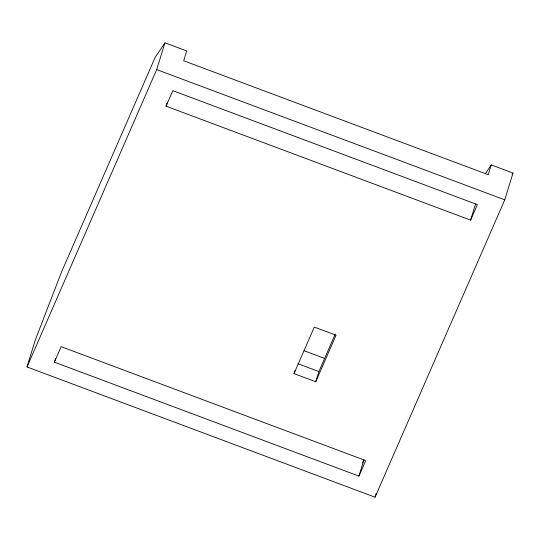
<?xml version="1.0" encoding="UTF-8"?>
<svg xmlns="http://www.w3.org/2000/svg" width="540" height="540" viewBox="0 0 540 540"><rect width="100%" height="100%" fill="white"/><g stroke="black" fill="none" stroke-linecap="round" stroke-linejoin="round"><path stroke-width="0.81" d="M27 366.957L35.242 340.173L61.526 272.018L155.135 57.409L164.943 42.822L186.698 50.963L183.681 60.757L488.234 174.704L491.245 164.903L513 173.043L504.758 199.827L375.057 497.178L27 366.957L156.701 69.606L164.943 42.822M54.392 362.164L61.162 346.653L365.708 460.6L358.945 476.111L54.392 362.164L55.58 358.304M166.05 106.184L172.814 90.673L477.367 204.62L470.603 220.131L166.05 106.184L167.002 103.1M294.003 373.619L314.3 327.071L336.056 335.212L315.758 381.753L294.003 373.619L294.968 370.474M315.758 381.753L318.897 371.554L335.205 334.166M358.945 476.111L363.933 459.898M375.057 497.178L376.272 493.243M470.603 220.131L475.592 203.918M362.509 462.929L363.508 460.647M485.406 173.597L491.245 164.903M512.069 174.434L513 173.043M156.701 69.606L504.758 199.827M304.034 350.717L324.567 358.398M297.918 363.704L318.897 371.554"/></g></svg>
